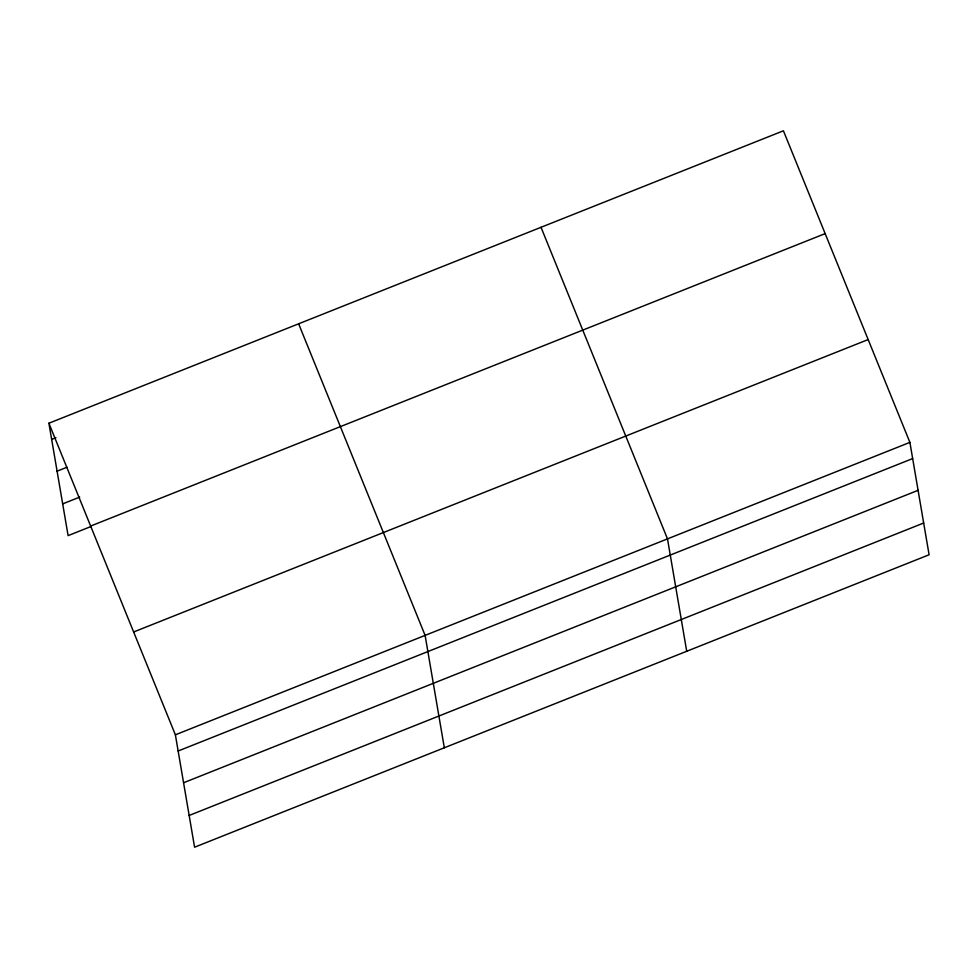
<?xml version="1.0" encoding="UTF-8"?>
<svg xmlns="http://www.w3.org/2000/svg" width="978" height="978" viewBox="0 0 978 978"><rect width="100%" height="100%" fill="white"/><g stroke="black" fill="none" stroke-linecap="round" stroke-linejoin="round"><path stroke-width="1.47" d="M48.9 423.229L783.415 130.795L909.895 442.374L929.1 554.77L194.585 847.205L175.38 734.808L48.9 423.229L68.105 535.626L90.82 526.58M51.663 439.428L55.929 437.741M57.091 471.176L67.03 467.215M62.69 503.878L79.707 497.105M90.636 526.054L825.151 233.62M133.644 631.984L868.146 339.562M175.38 734.808L909.895 442.374M178.143 751.006L912.657 458.572M183.571 782.755L918.085 490.32M189.157 815.456L923.672 523.022M541.017 227.299L667.497 538.878L686.715 651.262M298.632 323.804L425.112 635.382L444.318 747.767"/></g></svg>
